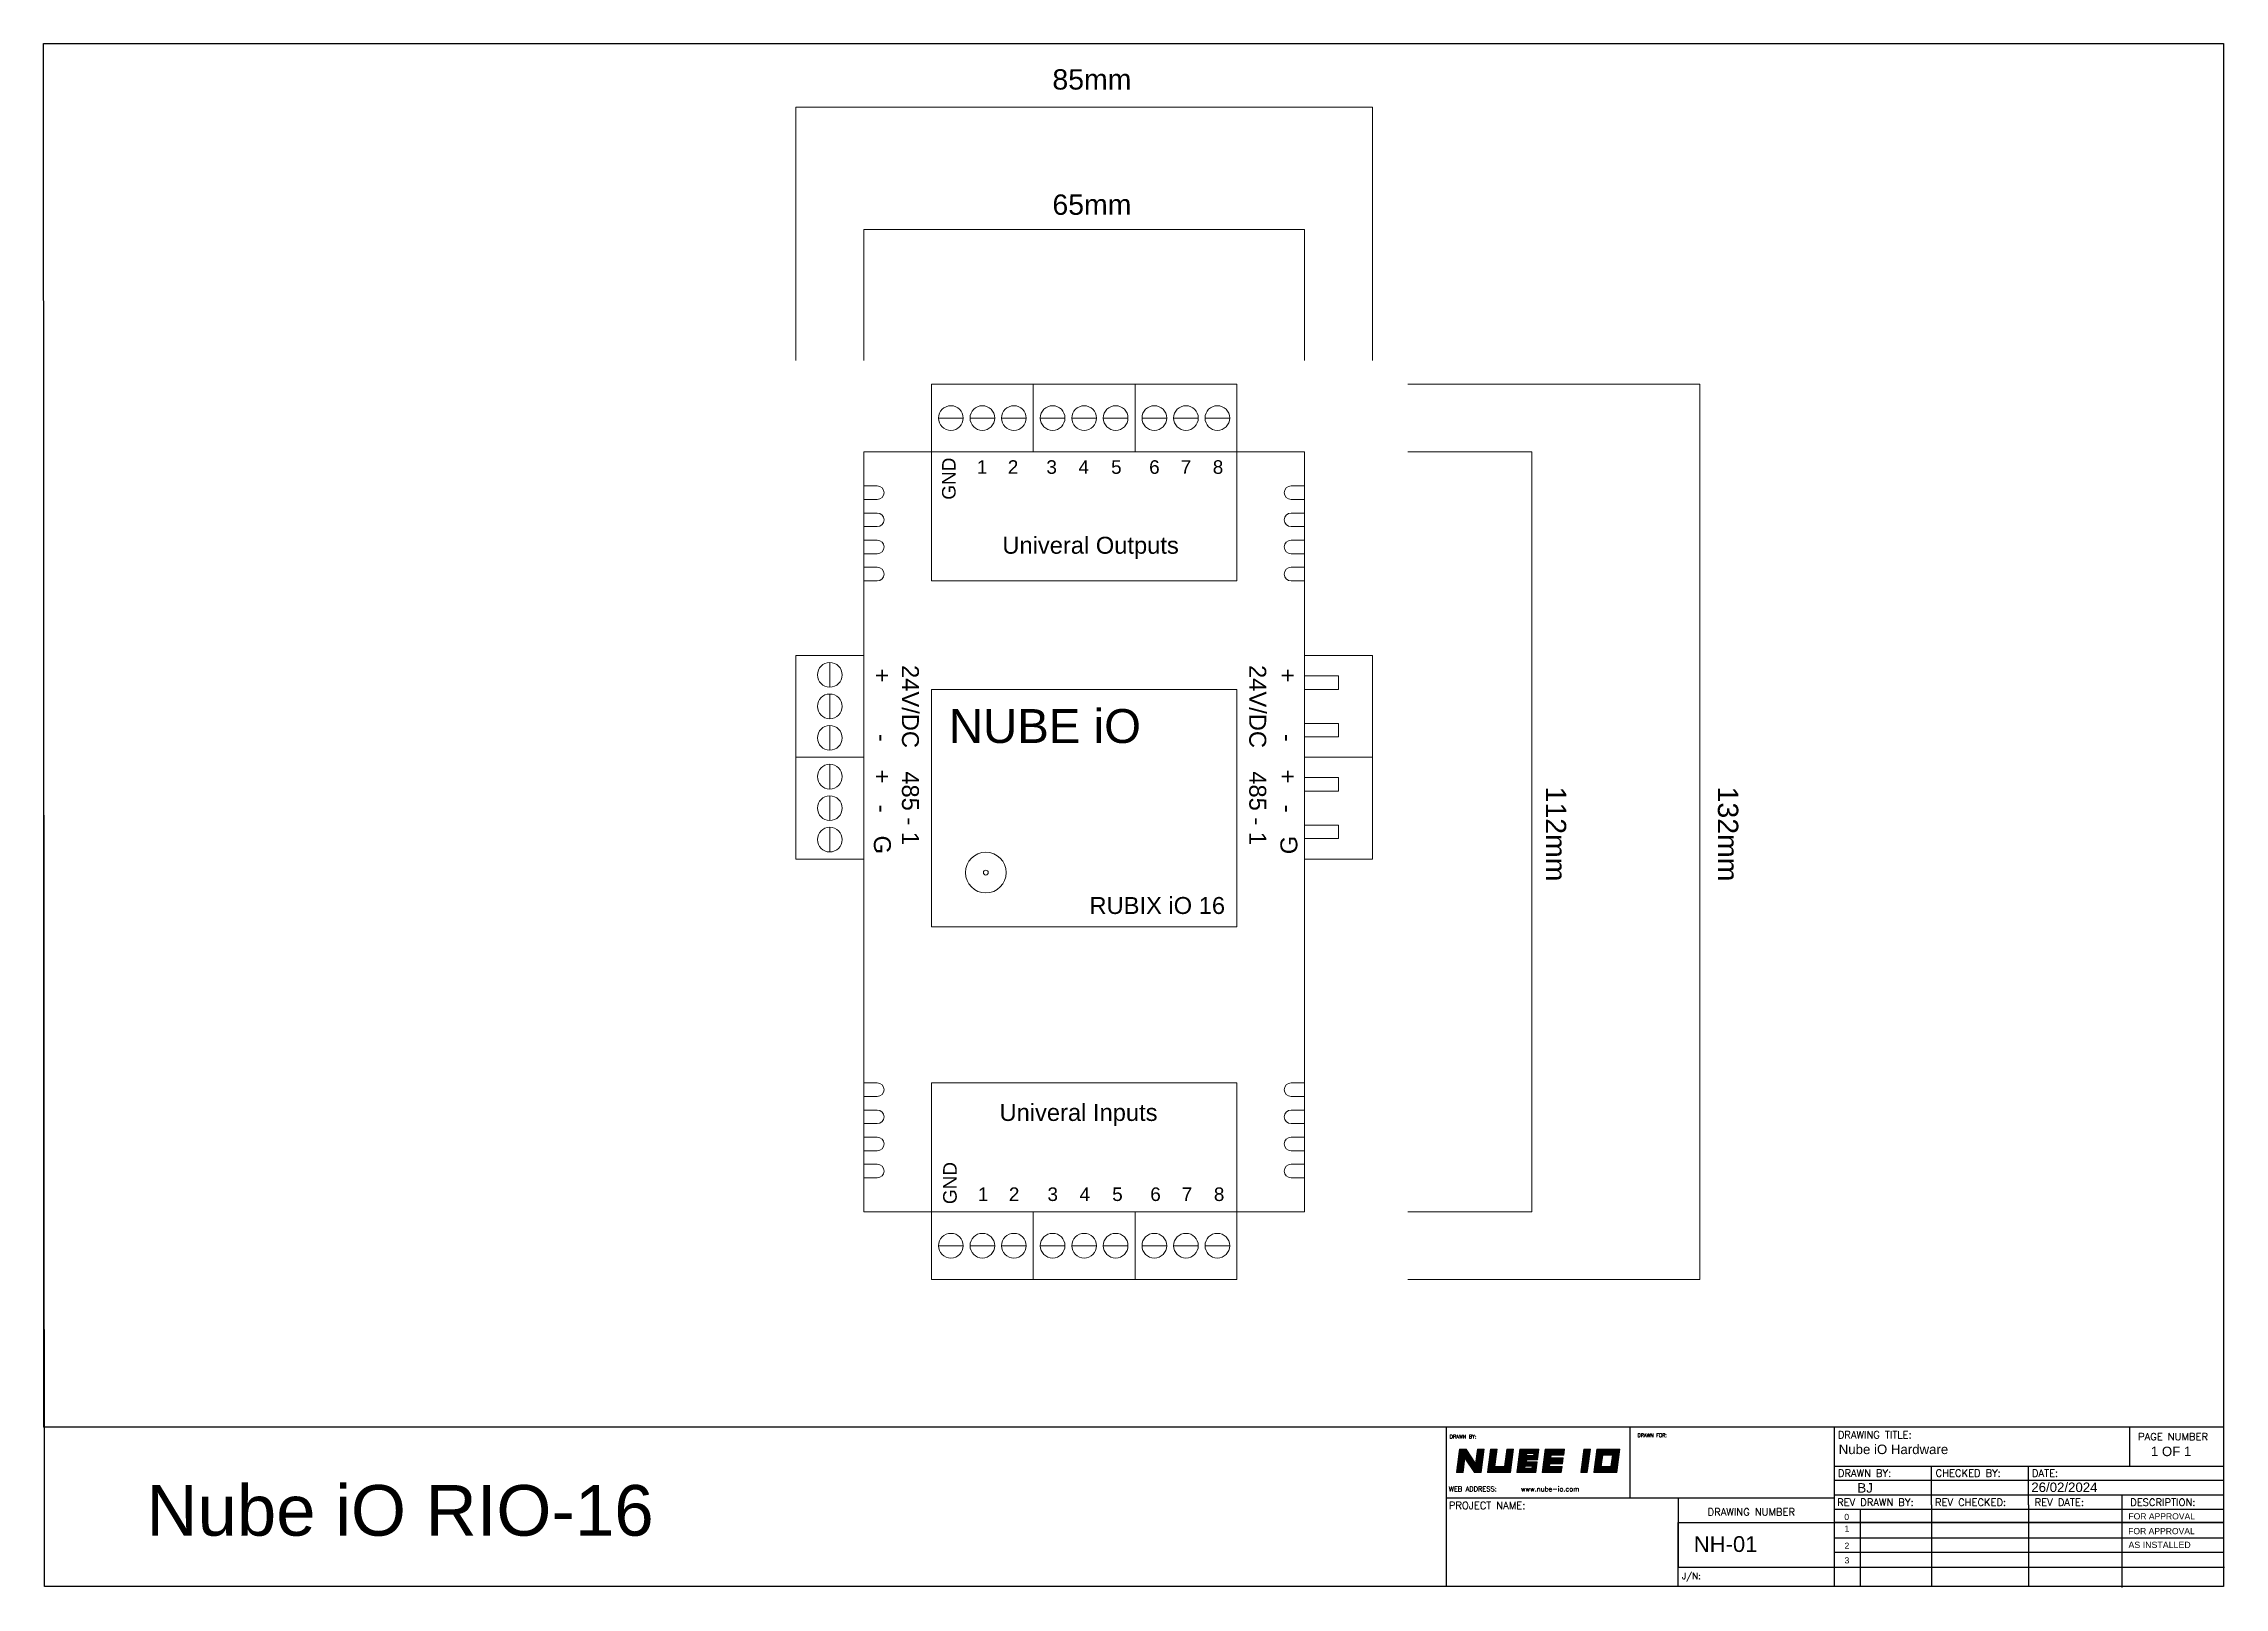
# Paper-space layout 'Layout1' of a CAD drawing. Header units: millimetres. Extents: x 1 to 406, y -15 to 272.
# The model-space entities are those that its viewports show. They can reach past a viewport. Long polylines and large blocks are cut down to what shows.
import ezdxf
from ezdxf.enums import TextEntityAlignment as Align

# ---------------------------------------------------------------- set-up
doc = ezdxf.new("R2010")
doc.units = ezdxf.units.MM
doc.layers.add('-24V WIRING', color=2, linetype='Continuous', lineweight=9)
doc.layers.add('-COMPONENTS', color=7, linetype='Continuous', lineweight=9)
for name, color, linetype in [('CABLE', 3, 'Continuous'), ('TITLE BLOCK', 1, 'Continuous'), ('TITLE BLOCK TEXT', 7, 'Continuous')]:
    doc.layers.add(name, color=color, linetype=linetype)
doc.styles.add('SIM0', font='SIMPLEX')
doc.styles.get("Standard").update_dxf_attribs({"font": 'arial.ttf'})
pattern_1 = [(45, (173.6992, 73.5636), (-0.50651437, 0.50651437), [])]

# ---------------------------------------------------------------- blocks, each defined once
blk = doc.blocks.new('MARTY TITLE BLOCK')
at = {"layer": '-COMPONENTS'}
h = blk.add_hatch(dxfattribs=at)
h.set_pattern_fill('ANSI31', color=256, scale=0.225612, style=0)
h.set_pattern_definition(pattern_1)
edge = h.paths.add_edge_path()
edge.add_line((1183.5, 96.1), (1186.1, 115.7))
edge.add_line((1186.1, 115.7), (1191.7, 115.7))
edge.add_line((1183.5, 96.1), (1189.1, 96.1))
edge.add_line((1189.1, 96.1), (1190.7, 108.2))
edge.add_line((1191.7, 115.7), (1199.6, 103.6))
edge.add_line((1199.6, 103.6), (1201.2, 115.7))
edge.add_line((1201.2, 115.7), (1206.7, 115.7))
edge.add_line((1204.2, 96.1), (1206.7, 115.7))
edge.add_line((1198.6, 96.1), (1204.2, 96.1))
edge.add_line((1190.7, 108.2), (1198.6, 96.1))
h = blk.add_hatch(dxfattribs=at)
h.set_pattern_fill('ANSI31', color=256, scale=0.225612, style=0)
h.set_pattern_definition(pattern_1)
edge = h.paths.add_edge_path()
edge.add_line((1209.5, 96.1), (1212.1, 115.7))
edge.add_line((1212.1, 115.7), (1217.6, 115.7))
edge.add_line((1215.7, 101.1), (1217.6, 115.7))
edge.add_line((1215.7, 101.1), (1223.9, 101.1))
edge.add_line((1223.9, 101.1), (1225.8, 115.7))
edge.add_line((1225.8, 115.7), (1231.3, 115.7))
edge.add_line((1228.7, 96.1), (1231.3, 115.7))
edge.add_line((1209.5, 96.1), (1228.7, 96.1))
h = blk.add_hatch(dxfattribs=at)
h.set_pattern_fill('ANSI31', color=256, scale=0.225612, style=0)
h.set_pattern_definition([(45, (173.7388, 73.5636), (-0.50651437, 0.50651437), [])])
h.paths.add_polyline_path([(1234.1, 96.1), (1236.7, 115.7), (1252.7, 115.7), (1251.5, 106.8), (1242.5, 106.8), (1242.3, 105), (1251.3, 105), (1250.1, 96.1)])
h.paths.add_polyline_path([(1242.5, 112.1), (1242.3, 110.4), (1248.2, 110.4), (1248.5, 112.1)])
h.paths.add_polyline_path([(1241.1, 101.4), (1240.9, 99.7), (1246.9, 99.7), (1247.1, 101.4)])
h = blk.add_hatch(dxfattribs=at)
h.set_pattern_fill('ANSI31', color=256, scale=0.225612, style=0)
h.set_pattern_definition(pattern_1)
h.paths.add_polyline_path([(1273.4, 110.7), (1274, 115.7), (1258, 115.7), (1255.4, 96.1), (1271.4, 96.1), (1272.1, 101.1), (1261.6, 101.1), (1261.9, 103.4), (1272.4, 103.4), (1273, 108.4), (1262.6, 108.4), (1262.9, 110.7)])
h = blk.add_hatch(dxfattribs=at)
h.set_pattern_fill('ANSI31', color=256, scale=0.225612, style=0)
h.set_pattern_definition(pattern_1)
h.paths.add_polyline_path([(1293.2, 96.1), (1295.8, 115.7), (1290.3, 115.7), (1287.7, 96.1)])
h = blk.add_hatch(dxfattribs=at)
h.set_pattern_fill('ANSI31', color=256, scale=0.225612, style=0)
h.set_pattern_definition(pattern_1)
h.paths.add_polyline_path([(1317.8, 96.1), (1320.4, 115.7), (1314.9, 115.7), (1306.7, 115.7), (1301.1, 115.7), (1298.6, 96.1)])
h.paths.add_polyline_path([(1304.8, 101.1), (1306.1, 110.7), (1314.2, 110.7), (1312.9, 101.1)])
for p, q in [((1183.5, 96.1), (1186.1, 115.7)), ((1186.1, 115.7), (1191.7, 115.7)), ((1191.7, 115.7), (1199.6, 103.6)), ((1199.6, 103.6), (1201.2, 115.7)), ((1201.2, 115.7), (1206.7, 115.7)), ((1204.2, 96.1), (1206.7, 115.7)), ((1209.5, 96.1), (1212.1, 115.7)), ((1212.1, 115.7), (1217.6, 115.7)), ((1215.7, 101.1), (1217.6, 115.7)), ((1223.9, 101.1), (1225.8, 115.7)), ((1225.8, 115.7), (1231.3, 115.7)), ((1228.7, 96.1), (1231.3, 115.7)), ((1234.1, 96.1), (1236.7, 115.7)), ((1236.7, 115.7), (1252.7, 115.7)), ((1242.5, 112.1), (1242.2, 110.4)), ((1242.2, 110.4), (1248.2, 110.4)), ((1242.5, 112.1), (1248.4, 112.1)), ((1248.4, 112.1), (1248.2, 110.4)), ((1251.5, 106.8), (1252.7, 115.7)), ((1255.4, 96.1), (1258, 115.7)), ((1258, 115.7), (1274, 115.7)), ((1262.9, 110.7), (1262.6, 108.4)), ((1262.9, 110.7), (1262.6, 108.4)), ((1273.4, 110.7), (1262.9, 110.7)), ((1273.4, 110.7), (1262.9, 110.7)), ((1274, 115.7), (1273.4, 110.7)), ((1273.4, 110.7), (1274, 115.7)), ((1274, 115.7), (1273.4, 110.7)), ((1287.7, 96.1), (1290.3, 115.7)), ((1290.3, 115.7), (1295.8, 115.7)), ((1293.2, 96.1), (1295.8, 115.7)), ((1298.6, 96.1), (1301.1, 115.7)), ((1301.1, 115.7), (1306.7, 115.7)), ((1304.8, 101.1), (1306.1, 110.7)), ((1314.2, 110.7), (1306.1, 110.7)), ((1306.7, 115.7), (1314.9, 115.7)), ((1312.9, 101.1), (1314.2, 110.7)), ((1314.9, 115.7), (1320.4, 115.7)), ((1317.8, 96.1), (1320.4, 115.7)), ((1183.5, 96.1), (1189.1, 96.1)), ((1189.1, 96.1), (1190.7, 108.2)), ((1190.7, 108.2), (1198.6, 96.1)), ((1198.6, 96.1), (1204.2, 96.1)), ((1209.5, 96.1), (1228.7, 96.1)), ((1215.7, 101.1), (1223.9, 101.1)), ((1234.1, 96.1), (1250.1, 96.1)), ((1241.1, 101.4), (1240.9, 99.7)), ((1240.9, 99.7), (1246.8, 99.7)), ((1241.1, 101.4), (1247, 101.4)), ((1242.5, 106.8), (1242.3, 105)), ((1242.3, 105), (1251.3, 105)), ((1242.5, 106.8), (1251.5, 106.8)), ((1247, 101.4), (1246.8, 99.7)), ((1250.1, 96.1), (1251.3, 105)), ((1271.4, 96.1), (1255.4, 96.1)), ((1255.4, 96.1), (1271.4, 96.1)), ((1271.4, 96.1), (1261, 96.1)), ((1261.9, 103.4), (1261.6, 101.1)), ((1261.9, 103.4), (1261.6, 101.1)), ((1261.6, 101.1), (1272.1, 101.1)), ((1261.6, 101.1), (1272.1, 101.1)), ((1272.4, 103.4), (1261.9, 103.4)), ((1272.4, 103.4), (1261.9, 103.4)), ((1262.6, 108.4), (1273, 108.4)), ((1262.6, 108.4), (1273, 108.4)), ((1271.4, 96.1), (1272.1, 101.1)), ((1272.1, 101.1), (1271.4, 96.1)), ((1272.1, 101.1), (1271.4, 96.1)), ((1273, 108.4), (1272.4, 103.4)), ((1273, 108.4), (1272.4, 103.4)), ((1272.4, 103.4), (1273, 108.4)), ((1287.7, 96.1), (1293.2, 96.1)), ((1298.6, 96.1), (1317.8, 96.1)), ((1304.8, 101.1), (1312.9, 101.1))]:
    blk.add_line(p, q, dxfattribs=at)
at = {"color": 1, "ltscale": 4}
for p, q in [((1175, 134.2), (1175, 0.6)), ((1329.2, 74.7), (1329.2, 133.8)), ((1500, 133.5), (1500, 0.3)), ((1826, 16.7), (1500, 16.7)), ((1825.4, 16.6), (1500, 16.6))]:
    blk.add_line(p, q, dxfattribs=at)
at = {"color": 1}
for p, q in [((1747.4, 133.8), (1747.4, 101.4)), ((1369.3, 74.6), (1369.3, 16.5)), ((1740.9, 77.4), (1740.9, -0.1)), ((1521.9, 65.1), (1521.9, 0.4)), ((1581.4, 69.2), (1581.4, 0.3)), ((1662.7, 69.2), (1662.7, 0.4)), ((1369.3, 0.4), (1369.3, 54.2)), ((1369.3, 54.2), (1500.1, 54.2)), ((1500, 54.2), (1826.1, 54.2)), ((1826.3, 54.2), (1500, 54.2)), ((1500.3, 41.4), (1826.3, 41.4)), ((1500.3, 29.5), (1826.1, 29.5)), ((1825.2, 16.5), (1500, 16.5))]:
    blk.add_line(p, q, dxfattribs=at)
at = {"color": 7}
blk.add_line((1500, 54.2), (1500, 54.2), dxfattribs=at)
blk.add_line((1500, 54.2), (1500, 54.2), dxfattribs=at)
at = {"layer": 'CABLE', "color": 1}
for p, q in [((1826.3, 134.1), (1826.3, 16.6)), ((1826.3, 16.6), (1825.2, 16.6)), ((1826.9, 16.7), (1825.9, 16.7))]:
    blk.add_line(p, q, dxfattribs=at)
at = {"layer": 'TITLE BLOCK'}
for p, q in [((1826.3, 134.1), (0.6, 134.1)), ((1500, 101.4), (1826.1, 101.4)), ((1581.4, 69.2), (1581.4, 101.7)), ((1662.7, 69.2), (1662.7, 101.7)), ((1500.1, 74.7), (1174.8, 74.7)), ((1826.1, 89.5), (1500, 89.5)), ((1826.1, 77.3), (1500, 77.3)), ((1826.1, 65.1), (1500, 65.1))]:
    blk.add_line(p, q, dxfattribs=at)
blk.add_lwpolyline([(-0.1, 1293.1), (1826.3, 1293.1), (1826.3, 0.6), (0.6, 0.6)], close=True, dxfattribs=at)
for s, p in [('0', (1508.5, 56.4)), ('2', (1508.7, 32.3)), ('1', (1508.7, 46.6)), ('3', (1508.7, 20))]:
    blk.add_text(s, height=5.13).set_placement(p)
at = {"color": 7, "linetype": 'Continuous'}
for p in [(1746.5, 56.9), (1746.3, 44.5)]:
    blk.add_text('FOR APPROVAL', height=5.135, dxfattribs=at).set_placement(p)
at = {"layer": 'TITLE BLOCK TEXT', "style": 'SIM0'}
for s, height, p in [('DRAWING TITLE:', 6.1, (1503, 127.7)), ('PAGE NUMBER', 6.1, (1754.6, 126.2)), ('DRAWN BY:', 3.05, (1177.9, 126.2)), ('DRAWN BY:', 6.1, (1503.1, 95.6)), ('CHECKED BY:', 6.1, (1585, 95.7)), ('DATE:', 6.1, (1665.7, 95.6)), ('WEB ADDRESS:', 4.067, (1177.2, 82.4)), ('www.nube-io.com', 4.067, (1237.6, 82.4)), ('REV DRAWN BY:', 6.1, (1502.5, 71.2)), ('REV CHECKED:', 6.1, (1584.5, 71.2)), ('REV DATE:', 6.1, (1668, 71.2)), ('DESCRIPTION:', 6.1, (1748, 71.2)), ('PROJECT NAME:', 6.1, (1177.2, 68.6)), ('DRAWING NUMBER', 6.1, (1394, 63.1))]:
    blk.add_text(s, height=height, dxfattribs=at).set_placement(p, align=Align.MIDDLE_LEFT)

msp = doc.modelspace()

# ---------------------------------------------------------------- linework, layer by layer
at = {"layer": '-COMPONENTS'}
for p, q in [((26847.4, 8574.12), (26847.4, 8611.45)), ((26847.4, 8611.45), (26932.4, 8611.45)), ((26932.4, 8574.12), (26932.4, 8611.45)), ((26857.4, 8574.12), (26857.4, 8593.43)), ((26857.4, 8593.43), (26922.4, 8593.43)), ((26922.4, 8574.12), (26922.4, 8593.43)), ((26867.4, 8560.63), (26867.4, 8570.63)), ((26867.4, 8570.63), (26882.4, 8570.63)), ((26882.4, 8570.63), (26882.4, 8560.63)), ((26882.4, 8570.63), (26897.4, 8570.63)), ((26897.4, 8570.63), (26897.4, 8560.63)), ((26897.4, 8570.63), (26912.4, 8570.63)), ((26912.4, 8570.63), (26912.4, 8560.63)), ((26937.61, 8570.63), (26980.64, 8570.63)), ((26980.64, 8570.63), (26980.64, 8438.63)), ((26868.43, 8565.63), (26872.08, 8565.63)), ((26873.08, 8565.63), (26876.72, 8565.63)), ((26877.72, 8565.63), (26881.36, 8565.63)), ((26883.43, 8565.63), (26887.08, 8565.63)), ((26888.08, 8565.63), (26891.72, 8565.63)), ((26892.72, 8565.63), (26896.36, 8565.63)), ((26898.43, 8565.63), (26902.08, 8565.63)), ((26903.08, 8565.63), (26906.72, 8565.63)), ((26907.72, 8565.63), (26911.36, 8565.63)), ((26857.4, 8560.63), (26857.4, 8448.63)), ((26922.4, 8560.63), (26857.4, 8560.63)), ((26857.4, 8560.63), (26867.4, 8560.63)), ((26857.4, 8560.63), (26857.4, 8530.63)), ((26867.4, 8560.63), (26867.4, 8541.63)), ((26867.4, 8560.63), (26912.4, 8560.63)), ((26882.4, 8560.63), (26867.4, 8560.63)), ((26897.4, 8560.63), (26882.4, 8560.63)), ((26912.4, 8560.63), (26897.4, 8560.63)), ((26922.4, 8560.63), (26912.4, 8560.63)), ((26912.4, 8560.63), (26912.4, 8541.63)), ((26922.4, 8448.63), (26922.4, 8560.63)), ((26922.4, 8560.63), (26922.4, 8530.63)), ((26937.61, 8560.63), (26955.9, 8560.63)), ((26955.9, 8560.63), (26955.9, 8448.63)), ((26859.4, 8555.63), (26857.4, 8555.63)), ((26922.4, 8555.63), (26920.4, 8555.63)), ((26857.4, 8553.63), (26859.4, 8553.63)), ((26859.4, 8551.63), (26857.4, 8551.63)), ((26920.4, 8553.63), (26922.4, 8553.63)), ((26922.4, 8551.63), (26920.4, 8551.63)), ((26857.4, 8549.63), (26859.4, 8549.63)), ((26920.4, 8549.63), (26922.4, 8549.63)), ((26859.4, 8547.63), (26857.4, 8547.63)), ((26857.4, 8545.63), (26859.4, 8545.63)), ((26922.4, 8547.63), (26920.4, 8547.63)), ((26920.4, 8545.63), (26922.4, 8545.63)), ((26859.4, 8543.63), (26857.4, 8543.63)), ((26922.4, 8543.63), (26920.4, 8543.63)), ((26857.4, 8541.63), (26859.4, 8541.63)), ((26867.4, 8541.63), (26912.4, 8541.63)), ((26920.4, 8541.63), (26922.4, 8541.63)), ((26847.4, 8515.63), (26847.4, 8530.63)), ((26847.4, 8530.63), (26857.4, 8530.63)), ((26852.4, 8529.59), (26852.4, 8525.95)), ((26857.4, 8530.63), (26857.4, 8515.63)), ((26922.4, 8515.63), (26922.4, 8530.63)), ((26922.4, 8530.63), (26932.4, 8530.63)), ((26922.4, 8530.63), (26922.4, 8527.63)), ((26932.4, 8530.63), (26932.4, 8515.63)), ((26922.4, 8527.63), (26927.4, 8527.63)), ((26927.4, 8527.63), (26927.4, 8525.63)), ((26852.4, 8524.95), (26852.4, 8521.31)), ((26867.4, 8508.13), (26867.4, 8525.63)), ((26867.4, 8525.63), (26912.4, 8525.63)), ((26912.4, 8525.63), (26912.4, 8490.63)), ((26927.4, 8525.63), (26922.4, 8525.63)), ((26852.4, 8520.31), (26852.4, 8516.67)), ((26922.4, 8520.63), (26927.4, 8520.63)), ((26927.4, 8520.63), (26927.4, 8518.63)), ((26922.4, 8518.63), (26922.4, 8515.63)), ((26927.4, 8518.63), (26922.4, 8518.63)), ((26847.4, 8500.63), (26847.4, 8515.63)), ((26857.4, 8515.63), (26847.4, 8515.63)), ((26852.4, 8514.59), (26852.4, 8510.95)), ((26857.4, 8515.63), (26857.4, 8500.63)), ((26922.4, 8500.63), (26922.4, 8515.63)), ((26932.4, 8515.63), (26922.4, 8515.63)), ((26932.4, 8515.63), (26932.4, 8500.63)), ((26852.4, 8509.95), (26852.4, 8506.31)), ((26922.4, 8512.63), (26927.4, 8512.63)), ((26927.4, 8510.63), (26922.4, 8510.63)), ((26927.4, 8512.63), (26927.4, 8510.63)), ((26867.4, 8508.13), (26867.4, 8490.63)), ((26852.4, 8505.31), (26852.4, 8501.67)), ((26922.4, 8505.63), (26927.4, 8505.63)), ((26927.4, 8503.63), (26922.4, 8503.63)), ((26927.4, 8505.63), (26927.4, 8503.63)), ((26857.4, 8500.63), (26847.4, 8500.63)), ((26857.4, 8500.63), (26857.4, 8448.63)), ((26932.4, 8500.63), (26922.4, 8500.63)), ((26912.4, 8490.63), (26867.4, 8490.63)), ((26859.4, 8467.63), (26857.4, 8467.63)), ((26857.4, 8465.63), (26859.4, 8465.63)), ((26867.4, 8448.63), (26867.4, 8467.63)), ((26867.4, 8467.63), (26912.4, 8467.63)), ((26912.4, 8448.63), (26912.4, 8467.63)), ((26922.4, 8467.63), (26920.4, 8467.63)), ((26920.4, 8465.63), (26922.4, 8465.63)), ((26859.4, 8463.63), (26857.4, 8463.63)), ((26857.4, 8461.63), (26859.4, 8461.63)), ((26922.4, 8463.63), (26920.4, 8463.63)), ((26920.4, 8461.63), (26922.4, 8461.63)), ((26859.4, 8459.63), (26857.4, 8459.63)), ((26922.4, 8459.63), (26920.4, 8459.63)), ((26857.4, 8457.63), (26859.4, 8457.63)), ((26859.4, 8455.63), (26857.4, 8455.63)), ((26920.4, 8457.63), (26922.4, 8457.63)), ((26922.4, 8455.63), (26920.4, 8455.63)), ((26857.4, 8453.63), (26859.4, 8453.63)), ((26920.4, 8453.63), (26922.4, 8453.63)), ((26857.4, 8448.63), (26922.4, 8448.63)), ((26857.4, 8448.63), (26867.4, 8448.63)), ((26912.4, 8448.63), (26867.4, 8448.63)), ((26867.4, 8448.63), (26882.4, 8448.63)), ((26867.4, 8438.63), (26867.4, 8448.63)), ((26867.4, 8448.63), (26912.4, 8448.63)), ((26867.4, 8448.63), (26912.4, 8448.63)), ((26882.4, 8448.63), (26897.4, 8448.63)), ((26882.4, 8438.63), (26882.4, 8448.63)), ((26897.4, 8448.63), (26912.4, 8448.63)), ((26897.4, 8438.63), (26897.4, 8448.63)), ((26922.4, 8448.63), (26912.4, 8448.63)), ((26912.4, 8448.63), (26912.4, 8438.63)), ((26937.61, 8448.63), (26955.9, 8448.63)), ((26872.08, 8443.63), (26868.43, 8443.63)), ((26876.72, 8443.63), (26873.08, 8443.63)), ((26881.36, 8443.63), (26877.72, 8443.63)), ((26887.08, 8443.63), (26883.43, 8443.63)), ((26891.72, 8443.63), (26888.08, 8443.63)), ((26896.36, 8443.63), (26892.72, 8443.63)), ((26902.08, 8443.63), (26898.43, 8443.63)), ((26906.72, 8443.63), (26903.08, 8443.63)), ((26911.36, 8443.63), (26907.72, 8443.63)), ((26882.4, 8438.63), (26867.4, 8438.63)), ((26897.4, 8438.63), (26882.4, 8438.63)), ((26912.4, 8438.63), (26897.4, 8438.63)), ((26937.61, 8438.63), (26980.64, 8438.63))]:
    msp.add_line(p, q, dxfattribs=at)
for centre, radius in [((26870.25, 8565.63), 1.82), ((26874.9, 8565.63), 1.82), ((26879.54, 8565.63), 1.82), ((26885.25, 8565.63), 1.82), ((26889.9, 8565.63), 1.82), ((26894.54, 8565.63), 1.82), ((26900.25, 8565.63), 1.82), ((26904.9, 8565.63), 1.82), ((26909.54, 8565.63), 1.82), ((26852.4, 8527.77), 1.82), ((26852.4, 8523.13), 1.82), ((26852.4, 8518.49), 1.82), ((26852.4, 8512.77), 1.82), ((26852.4, 8508.13), 1.82), ((26852.4, 8503.49), 1.82), ((26875.4, 8498.63), 3), ((26875.4, 8498.63), 0.357), ((26870.25, 8443.63), 1.82), ((26874.9, 8443.63), 1.82), ((26879.54, 8443.63), 1.82), ((26885.25, 8443.63), 1.82), ((26889.9, 8443.63), 1.82), ((26894.54, 8443.63), 1.82), ((26900.25, 8443.63), 1.82), ((26904.9, 8443.63), 1.82), ((26909.54, 8443.63), 1.82)]:
    msp.add_circle(centre, radius, dxfattribs=at)
for centre, start, end in [((26859.4, 8554.63), 270, 90), ((26920.4, 8554.63), 90, 270), ((26859.4, 8550.63), 270, 90), ((26920.4, 8550.63), 90, 270), ((26859.4, 8546.63), 270, 90), ((26920.4, 8546.63), 90, 270), ((26859.4, 8542.63), 270, 90), ((26920.4, 8542.63), 90, 270), ((26859.4, 8466.63), 270, 90), ((26920.4, 8466.63), 90, 270), ((26859.4, 8462.63), 270, 90), ((26920.4, 8462.63), 90, 270), ((26859.4, 8458.63), 270, 90), ((26920.4, 8458.63), 90, 270), ((26859.4, 8454.63), 270, 90), ((26920.4, 8454.63), 90, 270)]:
    msp.add_arc(centre, 1, start, end, dxfattribs=at)

# ---------------------------------------------------------------- texts
for s, height, rotation, p in [('85mm', 3, 360, (26885.22, 8614.05)), ('65mm', 3, 360, (26885.22, 8595.59)), ('GND', 2, 90, (26870.95, 8553.59)), ('1', 2, 360, (26874.07, 8557.41)), ('2', 2, 360, (26878.64, 8557.41)), ('3', 2, 360, (26884.33, 8557.41)), ('4', 2, 360, (26889.06, 8557.41)), ('5', 2, 360, (26893.87, 8557.41)), ('6', 2, 360, (26899.48, 8557.41)), ('7', 2, 360, (26904.13, 8557.41)), ('8', 2, 360, (26908.86, 8557.41)), ('Univeral Outputs', 2.5, 360, (26877.84, 8545.63)), ('24V/DC', 2.5, 270, (26863.04, 8529.22)), ('24V/DC', 2.5, 270, (26914.24, 8529.22)), ('+', 2.5, 270, (26858.9, 8528.71)), ('+', 2.5, 270, (26918.7, 8528.71)), ('NUBE iO', 5, 360, (26869.95, 8517.73)), ('-', 2.5, 270, (26858.9, 8519.06)), ('-', 2.5, 270, (26918.7, 8519.06)), ('+', 2.5, 270, (26858.9, 8513.82)), ('485 - 1', 2.5, 270, (26863.04, 8513.56)), ('485 - 1', 2.5, 270, (26914.24, 8513.56)), ('+', 2.5, 270, (26918.7, 8513.82)), ('112mm', 3, 270, (26957.96, 8511.3)), ('132mm', 3, 270, (26983.33, 8511.3)), ('-', 2.5, 270, (26858.9, 8508.64)), ('-', 2.5, 270, (26918.7, 8508.64)), ('G', 2.5, 270, (26858.9, 8504.09)), ('G', 2.5, 90, (26921.33, 8501.34)), ('RUBIX iO 16', 2.5, 360, (26890.68, 8492.53)), ('Univeral Inputs', 2.5, 360, (26877.42, 8462.02)), ('GND', 2, 90, (26871.11, 8449.76)), ('1', 2, 360, (26874.23, 8450.22)), ('2', 2, 360, (26878.8, 8450.22)), ('3', 2, 360, (26884.49, 8450.22)), ('4', 2, 360, (26889.22, 8450.22)), ('5', 2, 360, (26894.03, 8450.22)), ('6', 2, 360, (26899.64, 8450.22)), ('7', 2, 360, (26904.29, 8450.22)), ('8', 2, 360, (26909.02, 8450.22))]:
    msp.add_text(s, height=height, rotation=rotation, dxfattribs=at).set_placement(p)

psp = doc.layouts.get("Layout1")

# ---------------------------------------------------------------- linework, layer by layer
for p, q in [((333.33, -10.85), (304.36, -10.85)), ((350.68, -10.81), (350.68, -10.85))]:
    psp.add_line(p, q)

# ---------------------------------------------------------------- block references
at = {"xscale": 0.2216189861866541, "yscale": 0.2216189861866541, "zscale": 0.2216189861866541}
psp.add_blockref('MARTY TITLE BLOCK', (0.89, -14.5), dxfattribs=at)
at = {"lineweight": 18, "xscale": 0.2216189861866541, "yscale": 0.2216189861866541, "zscale": 0.2216189861866541}
psp.add_blockref('MARTY TITLE BLOCK', (0.89, -14.5), dxfattribs=at)

# ---------------------------------------------------------------- texts
for s, height, p in [('Nube iO Hardware', 1.7577, (334.16, 10.23)), ('1 OF 1', 1.758, (392.12, 9.85)), ('BJ', 1.758, (337.63, 3.08)), ('26/02/2024', 1.758, (369.92, 3.19)), ('NH-01', 2.93, (307.25, -7.94)), ('AS INSTALLED', 1.1718, (387.96, -7.21))]:
    psp.add_text(s, height=height).set_placement(p)
at = {"color": 7, "linetype": 'Continuous'}
psp.add_text('Nube iO RIO-16', height=9.4031, dxfattribs=at).set_placement((19.97, -4.92))
at = {"layer": 'TITLE BLOCK TEXT', "style": 'SIM0'}
for s, height, p in [('DRAWN FOR:', 0.659, (296.81, 13.73)), ('J/N:', 1.172, (305.04, -12.42))]:
    psp.add_text(s, height=height, dxfattribs=at).set_placement(p, align=Align.MIDDLE_LEFT)

# ---------------------------------------------------------------- viewports
at = {"layer": '-24V WIRING'}
psp.add_viewport(center=(203.25, 143.65), size=(404.75, 256.8625), view_center_point=(26897.19, 8518.85), view_height=203.9514, dxfattribs=at)

doc.saveas('drawing.dxf')
